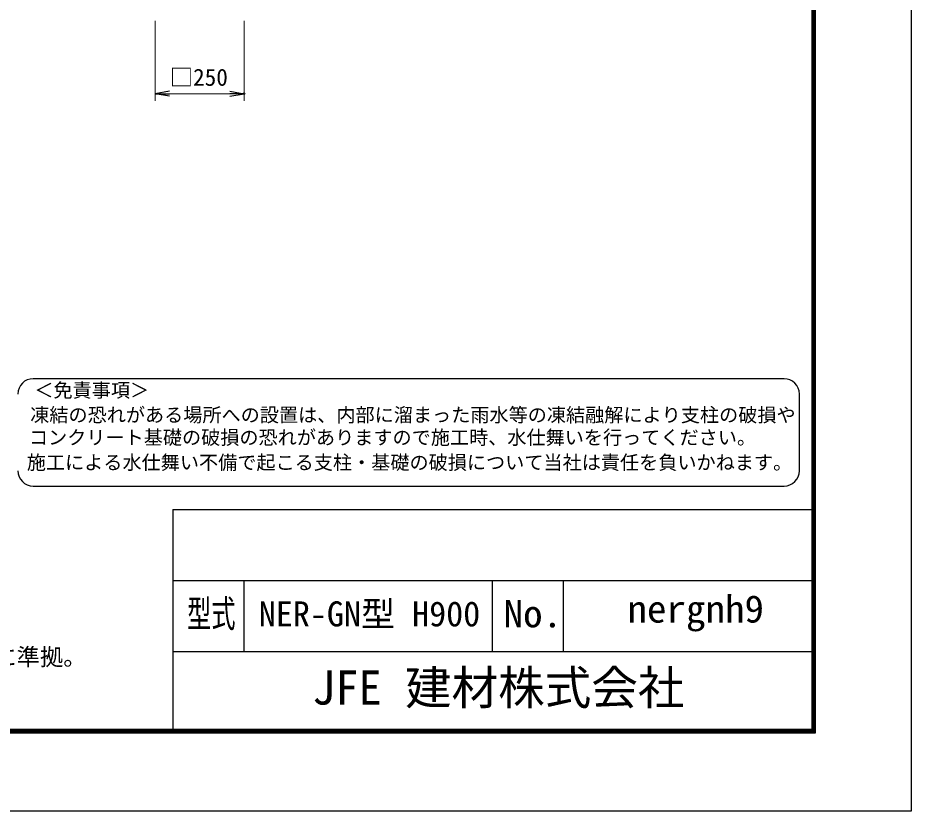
# Model space of a CAD drawing. Units: millimetres, scale not verified. Extents: x -4200 to 4200, y -2970 to 2970.
# Drawn here: x 1684 to 4200, y -2970 to -734 of the extents above; entities that cross this region are included whole.
import ezdxf
from ezdxf.enums import TextEntityAlignment as Align

# ---------------------------------------------------------------- set-up
doc = ezdxf.new("R2010")
doc.units = ezdxf.units.MM
doc.header["$LTSCALE"] = 10
doc.header["$PDMODE"] = 32
doc.header["$PDSIZE"] = 5
for name, color, linetype, lineweight in [('0-0_D-STR-TXT', 7, 'Continuous', 13), ('0-7_D-STR-DIM', 7, 'Continuous', 13), ('0-9_Defpoints', 6, 'Continuous', 25), ('0-C_D-TTL-TXT', 7, 'Continuous', 25), ('0-D_D-TTL', 7, 'Continuous', 25)]:
    doc.layers.add(name, color=color, linetype=linetype, lineweight=lineweight)
doc.layers.add('0-8_0', color=7, linetype='Continuous')
doc.styles.add('ＭＳ ゴシック', font='')
doc.styles.get('ＭＳ ゴシック').set_extended_font_data('MS Gothic')

# ---------------------------------------------------------------- blocks, each defined once
blk = doc.blocks.new('_Open')
at = {"layer": '0-8_0'}
blk.add_line((-10, 1.667), (0, 0), dxfattribs=at)
blk.add_lwpolyline([(-10, -1.667), (0, 0), (-10, 0)], dxfattribs=at)

msp = doc.modelspace()

# ---------------------------------------------------------------- linework, layer by layer
at = {"layer": '0-7_D-STR-DIM'}
for p, q in [((2070.73, -742.32), (2070.73, -967.31)), ((2320.73, -742.32), (2320.73, -967.31)), ((2110.73, -947.31), (2280.73, -947.31))]:
    msp.add_line(p, q, dxfattribs=at)
at = {"layer": '0-9_Defpoints'}
msp.add_point((2320.73, -947.31), dxfattribs=at)
at = {"layer": '0-C_D-TTL-TXT', "color": 2}
for p, q in [((3841.9, -1750.84), (1726.9, -1750.84)), ((3885.14, -2010.29), (3885.14, -1794.08)), ((1726.9, -2053.54), (3841.9, -2053.54))]:
    msp.add_line(p, q, dxfattribs=at)
for centre, start, end in [((1726.9, -1794.08), 90, 180), ((3841.9, -1794.08), 0, 90), ((1726.9, -2010.29), 180, 270), ((3841.9, -2010.29), 270, 0)]:
    msp.add_arc(centre, 43.24, start, end, dxfattribs=at)
at = {"layer": '0-D_D-TTL'}
for p, q in [((2120, -2120), (2120, -2740)), ((2120, -2120), (3920, -2120)), ((2120, -2320), (3920, -2320)), ((2320, -2320), (2320, -2520)), ((3020, -2320), (3020, -2520)), ((3220, -2320), (3220, -2520)), ((2120, -2520), (3920, -2520))]:
    msp.add_line(p, q, dxfattribs=at)
at = {"layer": '0-D_D-TTL', "color": 2}
msp.add_lwpolyline([(-4200, 2970), (4200, 2970), (4200, -2970), (-4200, -2970)], close=True, dxfattribs=at)
at = {"layer": '0-D_D-TTL'}
for points in [[(-3930, 2750), (3930, 2750), (3930, -2750), (-3930, -2750)], [(-3927.5, 2747.5), (3927.5, 2747.5), (3927.5, -2747.5), (-3927.5, -2747.5)], [(-3925, 2745), (3925, 2745), (3925, -2745), (-3925, -2745)], [(-3922.5, 2742.5), (3922.5, 2742.5), (3922.5, -2742.5), (-3922.5, -2742.5)], [(-3920, 2740), (3920, 2740), (3920, -2740), (-3920, -2740)]]:
    msp.add_lwpolyline(points, close=True, dxfattribs=at)

# ---------------------------------------------------------------- block references
at = {"layer": '0-7_D-STR-DIM', "xscale": 4, "yscale": 4, "rotation": 180}
msp.add_blockref('_Open', (2070.73, -947.31), dxfattribs=at)
at = {"layer": '0-7_D-STR-DIM', "xscale": 4, "yscale": 4}
msp.add_blockref('_Open', (2320.73, -947.31), dxfattribs=at)

# ---------------------------------------------------------------- texts
at = {"layer": '0-0_D-STR-TXT', "style": 'ＭＳ ゴシック'}
msp.add_text('（設計条件）風荷重：昭和57年改正 建築基準法・同施行令に基づく風圧力に準拠。', height=48.09, dxfattribs=at).set_placement((-582.45, -2573.6), align=Align.BOTTOM_LEFT)
at = {"layer": '0-7_D-STR-DIM', "style": 'ＭＳ ゴシック'}
msp.add_text('□250', height=48.09, dxfattribs=at).set_placement((2111.58, -939.56), align=Align.BOTTOM_LEFT)
at = {"layer": '0-C_D-TTL-TXT', "style": 'ＭＳ ゴシック'}
for s, height, p in [('＜免責事項＞ \u3000\u3000', 39.52, (1730.1, -1815)), ('凍結の恐れがある場所への設置は、内部に溜まった雨水等の凍結融解により支柱の破損や', 39.52, (1718.41, -1884.61)), ('コンクリート基礎の破損の恐れがありますので施工時、水仕舞いを行ってください。', 39.52, (1714.85, -1948.11)), ('施工による水仕舞い不備で起こる支柱・基礎の破損について当社は責任を負いかねます。 ', 39.52, (1708.8, -2018.59)), ('NER-GN型 H900', 70.53, (2362.24, -2470.24)), ('JFE 建材株式会社', 96.19, (2512.38, -2698.5))]:
    msp.add_text(s, height=height, dxfattribs=at).set_placement(p, align=Align.BOTTOM_LEFT)
for s, width, p in [('型式', 0.65, (2160.27, -2474.8)), ('nergnh9', 1.05, (3400.67, -2461.47)), ('No.', 1.05, (3052, -2474.8))]:
    msp.add_text(s, height=76.98, dxfattribs=dict(at, width=width)).set_placement(p, align=Align.BOTTOM_LEFT)

doc.saveas('drawing.dxf')
